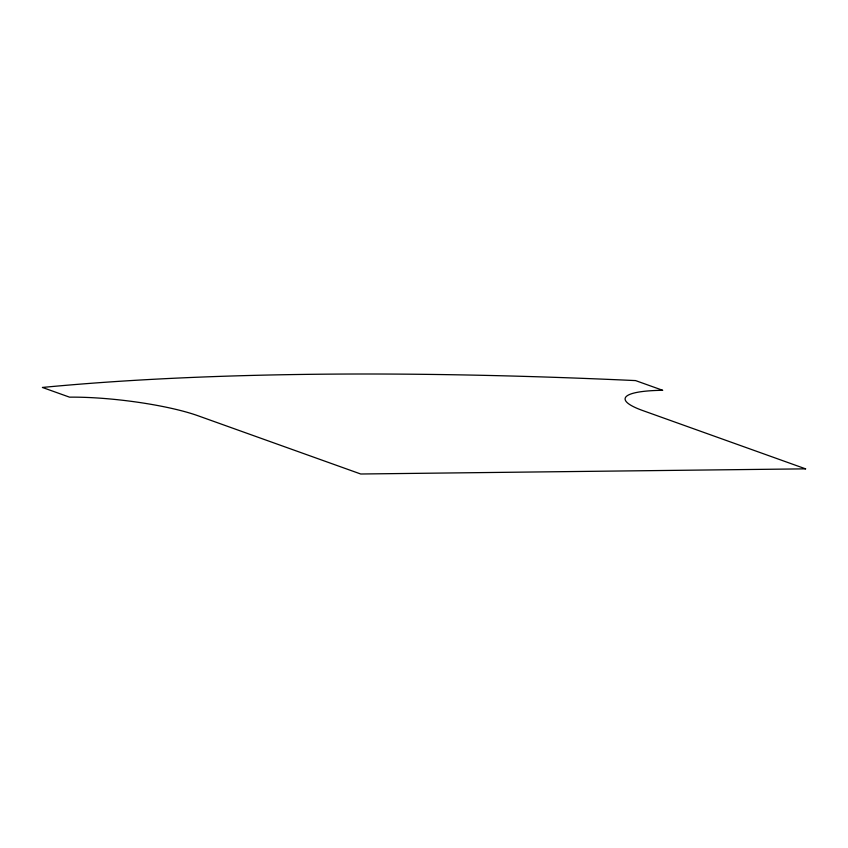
<?xml version="1.0" encoding="UTF-8"?>
<svg xmlns="http://www.w3.org/2000/svg" width="848" height="848" viewBox="0 0 848 848"><rect width="100%" height="100%" fill="white"/><g stroke="black" fill="none" stroke-linecap="round" stroke-linejoin="round"><path stroke-width="1.27" d="M805.6 468.849L360.718 474L197.934 415.732A92.527 16.07 6.9 0 0 69.525 397.161L42.4 387.451A1503.61 261.099 6.9 0 1 635.576 380.593L662.712 390.303A92.527 16.07 6.9 0 0 642.816 410.58L805.6 468.849"/></g></svg>
